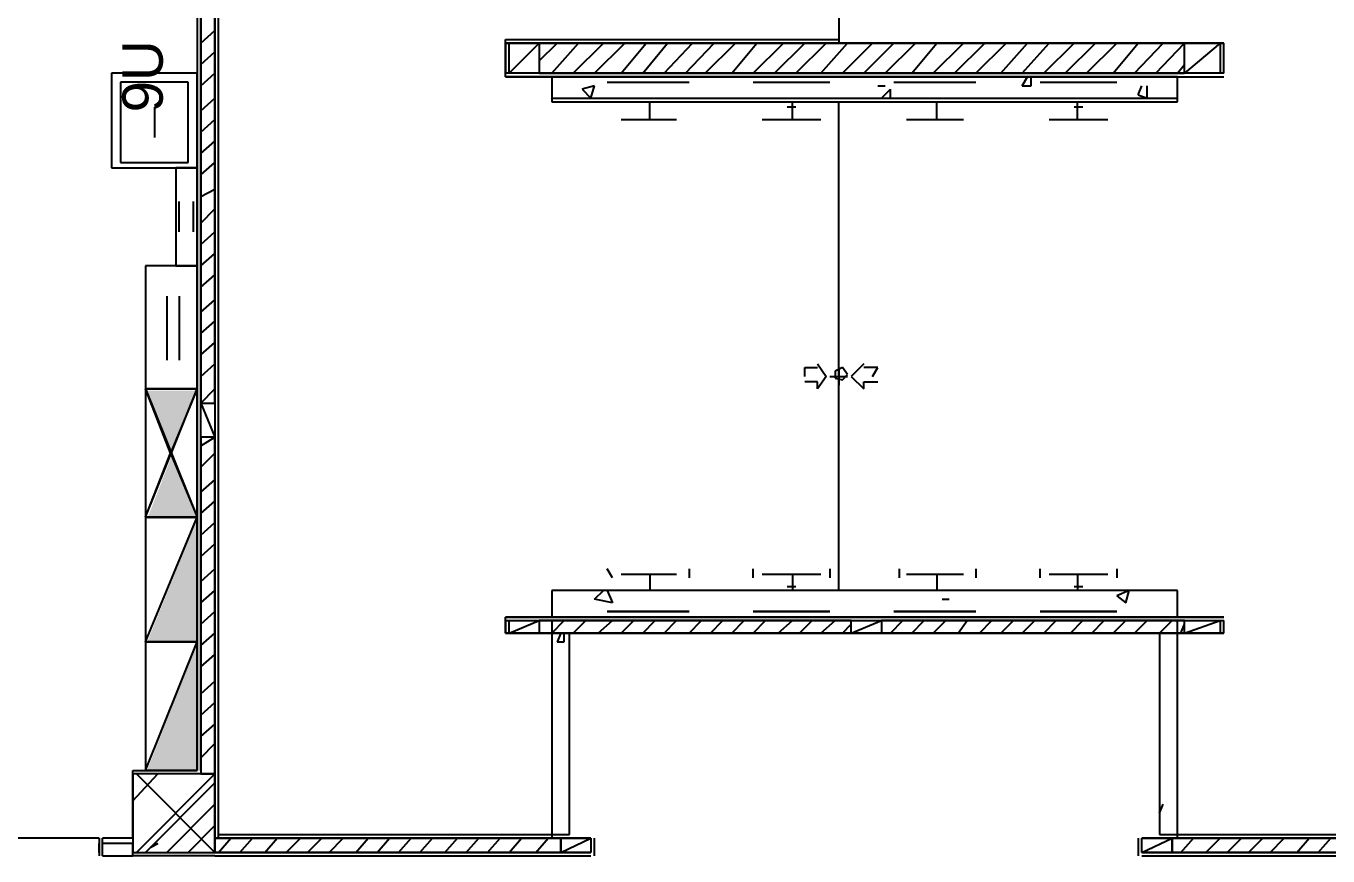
# Model space of a CAD drawing. Header units: millimetres. Extents: x 5 to 415, y 48 to 251.
# Drawn here: x 63.75 to 76.63, y 224.54 to 232.75 of the extents above; entities that cross this region are included whole.
import ezdxf

# ---------------------------------------------------------------- set-up
doc = ezdxf.new("R2010")
doc.units = ezdxf.units.MM
for name, color, linetype in [('H', 7, 'Continuous'), ('P', 7, 'Continuous'), ('T', 7, 'Continuous')]:
    doc.layers.add(name, color=color, linetype=linetype)

msp = doc.modelspace()

# ---------------------------------------------------------------- hatches: boundary and pattern name
at = {"layer": 'H', "linetype": 'Continuous'}
for points in [[(65.193, 228.512), (64.946, 229.147), (65.44, 229.147), (65.193, 228.512)], [(64.946, 227.877), (65.193, 228.512), (65.44, 227.877), (64.946, 227.877)], [(64.946, 226.66), (65.44, 227.877), (65.44, 226.66), (64.946, 226.66)], [(64.946, 225.39), (65.44, 226.66), (65.44, 225.39), (64.946, 225.39)]]:
    msp.add_hatch(color=256, dxfattribs=at).paths.add_polyline_path(points)

# ---------------------------------------------------------------- linework, layer by layer
at = {"layer": 'P'}
for points in [[(65.652, 224.719), (65.652, 237.155)], [(65.652, 224.719), (65.652, 237.155)], [(65.44, 236.643), (65.44, 225.39)], [(65.476, 225.39), (65.476, 236.643)], [(65.617, 236.643), (65.617, 224.719)], [(65.652, 224.719), (65.652, 236.643)], [(71.79, 236.238), (71.79, 232.586)], [(65.476, 232.922), (65.476, 229.023)], [(65.617, 229.023), (65.617, 232.922)], [(65.476, 232.586), (65.617, 232.71)], [(68.492, 232.251), (68.492, 232.622)], [(68.492, 232.622), (71.79, 232.622)], [(75.6, 232.586), (68.492, 232.586)], [(68.492, 232.586), (75.6, 232.586)], [(68.492, 232.586), (68.492, 232.287)], [(68.827, 232.586), (68.527, 232.287)], [(68.527, 232.287), (68.527, 232.586)], [(68.527, 232.586), (68.827, 232.586)], [(68.527, 232.287), (68.527, 232.586)], [(68.827, 232.586), (68.827, 232.287)], [(68.827, 232.41), (69.003, 232.586)], [(68.827, 232.586), (68.827, 232.287)], [(75.212, 232.586), (68.827, 232.586)], [(68.95, 232.287), (69.215, 232.586)], [(69.162, 232.287), (69.462, 232.586)], [(69.374, 232.287), (69.674, 232.586)], [(69.638, 232.287), (69.885, 232.586)], [(69.85, 232.287), (70.097, 232.586)], [(70.062, 232.287), (70.344, 232.586)], [(70.273, 232.287), (70.556, 232.586)], [(70.467, 232.287), (70.767, 232.586)], [(70.732, 232.287), (70.979, 232.586)], [(70.944, 232.287), (71.243, 232.586)], [(71.155, 232.287), (71.455, 232.586)], [(71.367, 232.287), (71.667, 232.586)], [(71.614, 232.287), (71.878, 232.586)], [(71.826, 232.287), (72.125, 232.586)], [(72.037, 232.287), (72.337, 232.586)], [(72.249, 232.287), (72.549, 232.586)], [(72.513, 232.287), (72.76, 232.586)], [(72.725, 232.287), (73.025, 232.586)], [(72.937, 232.287), (73.237, 232.586)], [(73.148, 232.287), (73.448, 232.586)], [(73.395, 232.287), (73.66, 232.586)], [(73.607, 232.287), (73.872, 232.586)], [(73.819, 232.287), (74.119, 232.586)], [(74.03, 232.287), (74.33, 232.586)], [(74.242, 232.287), (74.542, 232.586)], [(74.507, 232.287), (74.754, 232.586)], [(74.718, 232.287), (75.001, 232.586)], [(74.93, 232.287), (75.212, 232.586)], [(75.565, 232.586), (75.212, 232.287)], [(75.212, 232.287), (75.212, 232.586)], [(75.212, 232.586), (75.565, 232.586)], [(75.212, 232.287), (75.212, 232.586)], [(75.565, 232.586), (75.565, 232.287)], [(75.565, 232.586), (75.565, 232.287)], [(75.6, 232.287), (75.6, 232.586)], [(65.476, 232.375), (65.617, 232.498)], [(75.142, 232.287), (75.212, 232.375)], [(64.594, 232.287), (64.594, 231.352)], [(65.44, 232.287), (64.594, 232.287)], [(64.682, 232.198), (64.682, 231.405)], [(65.352, 232.198), (64.682, 232.198)], [(65.352, 231.405), (65.352, 232.198)], [(65.44, 231.352), (65.44, 232.287)], [(65.476, 232.163), (65.617, 232.287)], [(75.6, 232.287), (68.492, 232.287)], [(68.492, 232.251), (75.6, 232.251)], [(68.95, 232.251), (68.492, 232.251)], [(68.827, 232.287), (68.527, 232.287)], [(68.827, 232.287), (75.212, 232.287)], [(69.55, 232.251), (68.95, 232.251)], [(68.95, 232.251), (68.95, 232.04)], [(68.95, 232.251), (68.95, 232.004)], [(70.309, 232.251), (69.497, 232.251)], [(69.497, 232.198), (70.309, 232.198)], [(69.585, 232.251), (70.22, 232.251)], [(70.979, 232.251), (70.273, 232.251)], [(70.467, 232.251), (70.608, 232.251)], [(71.702, 232.251), (70.944, 232.251)], [(70.944, 232.198), (71.702, 232.198)], [(70.979, 232.251), (71.667, 232.251)], [(72.39, 232.251), (71.702, 232.251)], [(73.148, 232.251), (72.337, 232.251)], [(72.337, 232.198), (73.148, 232.198)], [(72.425, 232.251), (73.06, 232.251)], [(73.819, 232.251), (73.096, 232.251)], [(73.607, 232.163), (73.66, 232.251)], [(73.695, 232.163), (73.695, 232.251)], [(74.542, 232.251), (73.783, 232.251)], [(73.783, 232.198), (74.542, 232.198)], [(73.819, 232.251), (74.507, 232.251)], [(75.142, 232.251), (74.542, 232.251)], [(75.142, 232.04), (75.142, 232.251)], [(75.142, 232.004), (75.142, 232.251)], [(75.565, 232.287), (75.212, 232.287)], [(69.374, 232.163), (69.25, 232.128)], [(69.25, 232.128), (69.338, 232.04)], [(69.338, 232.04), (69.374, 232.163)], [(72.178, 232.163), (72.249, 232.163)], [(72.214, 232.04), (72.302, 232.128)], [(72.302, 232.04), (72.302, 232.128)], [(73.607, 232.163), (73.695, 232.163)], [(74.754, 232.075), (74.789, 232.163)], [(74.754, 232.075), (74.842, 232.04)], [(74.842, 232.04), (74.842, 232.163)], [(65.017, 231.951), (65.017, 231.652)], [(65.476, 231.916), (65.617, 232.04)], [(68.95, 232.04), (75.142, 232.04)], [(68.95, 232.004), (75.142, 232.004)], [(69.921, 231.828), (69.921, 232.004)], [(71.367, 231.951), (71.279, 231.951)], [(71.332, 231.828), (71.332, 232.004)], [(71.79, 227.171), (71.79, 232.004)], [(72.76, 231.828), (72.76, 232.004)], [(74.207, 231.951), (74.119, 231.951)], [(74.154, 231.828), (74.154, 232.004)], [(65.476, 231.704), (65.617, 231.828)], [(69.638, 231.828), (70.185, 231.828)], [(71.032, 231.828), (71.614, 231.828)], [(72.461, 231.828), (73.025, 231.828)], [(73.872, 231.828), (74.454, 231.828)], [(65.476, 231.493), (65.617, 231.616)], [(64.594, 231.352), (65.44, 231.352)], [(64.682, 231.405), (65.352, 231.405)], [(65.44, 231.352), (65.229, 231.352)], [(65.229, 231.352), (65.229, 230.382)], [(65.44, 230.382), (65.44, 231.352)], [(65.476, 231.281), (65.617, 231.405)], [(65.476, 231.069), (65.617, 231.14)], [(65.264, 230.717), (65.264, 231.017)], [(65.405, 230.717), (65.405, 231.017)], [(65.476, 230.805), (65.617, 230.946)], [(65.476, 230.593), (65.617, 230.717)], [(65.476, 230.382), (65.617, 230.505)], [(64.929, 230.382), (64.929, 229.164)], [(65.44, 230.382), (64.929, 230.382)], [(65.229, 230.382), (65.44, 230.382)], [(65.44, 229.164), (65.44, 230.382)], [(65.476, 230.17), (65.617, 230.293)], [(65.14, 230.082), (65.14, 229.447)], [(65.264, 230.082), (65.264, 229.447)], [(65.476, 229.923), (65.617, 230.046)], [(65.476, 229.711), (65.617, 229.835)], [(65.476, 229.5), (65.617, 229.623)], [(65.476, 229.288), (65.617, 229.411)], [(71.455, 229.376), (71.579, 229.376)], [(71.455, 229.288), (71.455, 229.376)], [(71.579, 229.411), (71.667, 229.288)], [(71.826, 229.376), (71.755, 229.341)], [(71.826, 229.376), (71.755, 229.341)], [(71.79, 229.376), (71.79, 229.2)], [(71.878, 229.306), (71.826, 229.376)], [(71.878, 229.306), (71.826, 229.376)], [(72.037, 229.411), (71.914, 229.288)], [(72.178, 229.376), (72.037, 229.376)], [(72.125, 229.288), (72.178, 229.376)], [(71.579, 229.235), (71.455, 229.235)], [(71.667, 229.288), (71.579, 229.164)], [(71.579, 229.164), (71.579, 229.235)], [(71.702, 229.288), (71.878, 229.288)], [(71.755, 229.341), (71.755, 229.27)], [(71.755, 229.341), (71.755, 229.27)], [(71.755, 229.27), (71.826, 229.253)], [(71.755, 229.27), (71.826, 229.253)], [(71.826, 229.253), (71.878, 229.306)], [(71.826, 229.253), (71.878, 229.306)], [(71.914, 229.288), (72.037, 229.164)], [(72.037, 229.235), (72.178, 229.235)], [(72.037, 229.164), (72.037, 229.235)], [(64.929, 229.164), (65.44, 229.164)], [(64.929, 229.164), (65.44, 229.164)], [(65.176, 228.529), (64.929, 229.164)], [(65.44, 229.164), (64.929, 229.164)], [(64.929, 229.164), (64.929, 227.894)], [(64.929, 229.164), (65.44, 227.894)], [(64.929, 227.894), (65.44, 229.164)], [(65.44, 229.164), (65.176, 228.529)], [(65.44, 227.894), (65.44, 229.164)], [(65.476, 229.023), (65.617, 229.164)], [(65.476, 229.023), (65.617, 229.023)], [(65.476, 229.023), (65.617, 228.688)], [(65.476, 228.688), (65.476, 229.023)], [(65.476, 229.023), (65.617, 229.023)], [(65.617, 229.023), (65.617, 228.688)], [(65.476, 228.6), (65.617, 228.688)], [(65.617, 228.688), (65.476, 228.688)], [(65.476, 228.688), (65.476, 225.354)], [(65.617, 228.688), (65.476, 228.688)], [(65.617, 225.354), (65.617, 228.688)], [(64.929, 227.894), (65.176, 228.529)], [(65.176, 228.529), (65.44, 227.894)], [(65.476, 228.388), (65.617, 228.529)], [(65.476, 228.141), (65.617, 228.265)], [(65.476, 227.93), (65.617, 228.053)], [(64.929, 226.66), (65.44, 227.894)], [(65.44, 227.894), (64.929, 227.894)], [(64.929, 227.894), (64.929, 226.66)], [(64.929, 226.66), (65.44, 227.894)], [(65.44, 227.894), (64.929, 227.894)], [(64.929, 227.894), (65.44, 227.894)], [(65.44, 227.894), (65.44, 226.66)], [(65.44, 226.66), (65.44, 227.894)], [(65.476, 227.718), (65.617, 227.842)], [(65.476, 227.506), (65.617, 227.63)], [(65.476, 227.259), (65.617, 227.383)], [(69.55, 227.295), (69.497, 227.383)], [(69.638, 227.33), (70.185, 227.33)], [(69.921, 227.33), (69.921, 227.171)], [(70.309, 227.383), (70.309, 227.295)], [(70.944, 227.295), (70.944, 227.383)], [(71.032, 227.33), (71.614, 227.33)], [(71.332, 227.33), (71.332, 227.171)], [(71.702, 227.383), (71.702, 227.295)], [(72.39, 227.295), (72.39, 227.383)], [(72.461, 227.33), (73.025, 227.33)], [(72.76, 227.33), (72.76, 227.171)], [(73.148, 227.383), (73.148, 227.295)], [(73.783, 227.295), (73.783, 227.383)], [(73.872, 227.33), (74.454, 227.33)], [(74.154, 227.33), (74.154, 227.171)], [(74.542, 227.383), (74.542, 227.295)], [(65.476, 227.048), (65.617, 227.171)], [(75.142, 227.171), (68.95, 227.171)], [(68.95, 227.171), (68.95, 226.907)], [(75.142, 227.171), (68.95, 227.171)], [(68.95, 227.171), (68.95, 226.907)], [(69.374, 227.083), (69.462, 227.171)], [(69.497, 227.171), (69.55, 227.048)], [(71.367, 227.207), (71.279, 227.207)], [(74.207, 227.207), (74.119, 227.207)], [(74.665, 227.171), (74.542, 227.118)], [(74.63, 227.048), (74.665, 227.171)], [(75.142, 226.907), (75.142, 227.171)], [(75.142, 226.907), (75.142, 227.171)], [(69.55, 227.048), (69.374, 227.083)], [(72.813, 227.083), (72.884, 227.083)], [(74.542, 227.118), (74.63, 227.048)], [(65.476, 226.836), (65.617, 226.96)], [(75.6, 226.907), (68.492, 226.907)], [(68.492, 226.907), (75.6, 226.907)], [(75.6, 226.907), (68.492, 226.907)], [(68.492, 226.748), (68.492, 226.907)], [(69.497, 226.96), (70.309, 226.96)], [(70.309, 226.96), (69.497, 226.96)], [(70.944, 226.96), (71.702, 226.96)], [(71.702, 226.96), (70.944, 226.96)], [(72.337, 226.96), (73.148, 226.96)], [(73.148, 226.96), (72.337, 226.96)], [(73.783, 226.96), (74.542, 226.96)], [(74.542, 226.96), (73.783, 226.96)], [(68.492, 226.871), (75.6, 226.871)], [(68.492, 226.871), (68.492, 226.748)], [(68.527, 226.748), (68.827, 226.871)], [(68.527, 226.748), (68.527, 226.871)], [(68.527, 226.871), (68.827, 226.871)], [(68.527, 226.748), (68.527, 226.871)], [(68.827, 226.871), (68.827, 226.748)], [(68.827, 226.871), (68.827, 226.748)], [(71.914, 226.871), (68.827, 226.871)], [(68.95, 226.748), (69.074, 226.871)], [(68.95, 226.871), (68.95, 224.719)], [(69.162, 226.748), (69.286, 226.871)], [(69.409, 226.748), (69.55, 226.871)], [(69.638, 226.748), (69.762, 226.871)], [(69.85, 226.748), (69.973, 226.871)], [(70.062, 226.748), (70.185, 226.871)], [(70.309, 226.748), (70.432, 226.871)], [(70.52, 226.748), (70.644, 226.871)], [(70.732, 226.748), (70.855, 226.871)], [(70.944, 226.748), (71.067, 226.871)], [(71.191, 226.748), (71.332, 226.871)], [(71.402, 226.748), (71.526, 226.871)], [(71.614, 226.748), (71.755, 226.871)], [(71.826, 226.748), (71.914, 226.836)], [(71.914, 226.748), (71.914, 226.871)], [(71.914, 226.748), (72.214, 226.871)], [(71.914, 226.748), (71.914, 226.871)], [(71.914, 226.871), (72.214, 226.871)], [(75.212, 226.871), (72.214, 226.871)], [(72.214, 226.871), (72.214, 226.748)], [(72.214, 226.871), (72.214, 226.748)], [(72.302, 226.748), (72.425, 226.871)], [(72.513, 226.748), (72.637, 226.871)], [(72.725, 226.748), (72.849, 226.871)], [(72.972, 226.748), (73.06, 226.871)], [(73.184, 226.748), (73.307, 226.871)], [(73.395, 226.748), (73.519, 226.871)], [(73.607, 226.748), (73.731, 226.871)], [(73.819, 226.748), (73.942, 226.871)], [(74.083, 226.748), (74.207, 226.871)], [(74.295, 226.748), (74.418, 226.871)], [(74.507, 226.748), (74.63, 226.871)], [(74.718, 226.748), (74.842, 226.871)], [(74.965, 226.748), (75.089, 226.871)], [(75.142, 224.719), (75.142, 226.871)], [(75.177, 226.748), (75.212, 226.836)], [(75.212, 226.748), (75.565, 226.871)], [(75.212, 226.748), (75.212, 226.871)], [(75.212, 226.871), (75.565, 226.871)], [(75.212, 226.748), (75.212, 226.871)], [(75.565, 226.871), (75.565, 226.748)], [(75.565, 226.871), (75.565, 226.748)], [(75.6, 226.748), (75.6, 226.871)], [(65.44, 226.66), (64.929, 226.66)], [(64.929, 226.66), (65.44, 226.66)], [(64.929, 225.39), (65.44, 226.66)], [(65.44, 226.66), (64.929, 226.66)], [(64.929, 226.66), (64.929, 225.39)], [(64.929, 225.39), (65.44, 226.66)], [(65.44, 226.66), (65.44, 225.39)], [(65.44, 225.39), (65.44, 226.66)], [(65.476, 226.624), (65.617, 226.748)], [(75.6, 226.748), (68.492, 226.748)], [(68.492, 226.748), (75.6, 226.748)], [(68.95, 226.748), (68.492, 226.748)], [(68.827, 226.748), (68.527, 226.748)], [(68.827, 226.748), (71.914, 226.748)], [(68.95, 226.748), (68.95, 224.755)], [(69.039, 226.748), (69.003, 226.66)], [(69.003, 226.66), (69.074, 226.66)], [(69.074, 226.66), (69.074, 226.748)], [(69.127, 224.755), (69.127, 226.748)], [(72.214, 226.748), (71.914, 226.748)], [(72.214, 226.748), (75.212, 226.748)], [(74.965, 226.748), (74.965, 224.755)], [(75.565, 226.748), (75.212, 226.748)], [(65.476, 226.413), (65.617, 226.536)], [(65.476, 226.148), (65.617, 226.272)], [(65.476, 225.937), (65.617, 226.06)], [(65.476, 225.725), (65.617, 225.848)], [(65.476, 225.513), (65.617, 225.654)], [(64.805, 224.719), (64.805, 225.39)], [(64.805, 225.39), (65.44, 225.39)], [(64.805, 224.719), (64.805, 225.39)], [(64.805, 225.39), (65.44, 225.39)], [(65.44, 225.39), (64.929, 225.39)], [(64.929, 225.39), (65.44, 225.39)], [(64.805, 225.09), (65.052, 225.354)], [(64.805, 225.354), (64.805, 224.578)], [(65.617, 225.354), (64.805, 225.354)], [(65.617, 224.578), (64.841, 225.354)], [(64.841, 224.578), (65.617, 225.354)], [(64.929, 224.578), (65.617, 225.266)], [(65.476, 225.354), (65.617, 225.354)], [(65.617, 224.578), (65.617, 225.354)], [(65.14, 224.578), (65.617, 225.055)], [(74.965, 224.966), (75.001, 225.055)], [(64.47, 224.719), (61.595, 224.719)], [(64.47, 224.719), (64.47, 224.543)], [(64.47, 224.719), (64.47, 224.543)], [(64.805, 224.719), (64.505, 224.719)], [(64.505, 224.543), (64.505, 224.719)], [(65.352, 224.578), (65.617, 224.843)], [(65.617, 224.719), (69.338, 224.719)], [(69.338, 224.719), (65.617, 224.719)], [(65.617, 224.719), (65.617, 224.578)], [(69.039, 224.719), (65.617, 224.719)], [(65.652, 224.755), (69.127, 224.755)], [(65.652, 224.578), (65.775, 224.719)], [(65.864, 224.578), (65.987, 224.719)], [(66.111, 224.578), (66.234, 224.719)], [(66.322, 224.578), (66.463, 224.719)], [(66.534, 224.578), (66.675, 224.719)], [(66.746, 224.578), (66.887, 224.719)], [(67.01, 224.578), (67.134, 224.719)], [(67.222, 224.578), (67.345, 224.719)], [(67.433, 224.578), (67.557, 224.719)], [(67.645, 224.578), (67.769, 224.719)], [(67.892, 224.578), (68.016, 224.719)], [(68.104, 224.578), (68.227, 224.719)], [(68.315, 224.578), (68.439, 224.719)], [(68.527, 224.578), (68.651, 224.719)], [(68.792, 224.578), (68.915, 224.719)], [(69.039, 224.578), (69.039, 224.719)], [(69.039, 224.578), (69.338, 224.719)], [(69.039, 224.578), (69.039, 224.719)], [(69.039, 224.719), (69.338, 224.719)], [(69.338, 224.719), (69.039, 224.719)], [(69.039, 224.719), (69.039, 224.578)], [(69.338, 224.719), (69.338, 224.578)], [(69.338, 224.719), (69.338, 224.578)], [(69.374, 224.543), (69.374, 224.719)], [(74.754, 224.719), (74.754, 224.543)], [(77.964, 224.719), (74.789, 224.719)], [(74.789, 224.719), (77.964, 224.719)], [(74.789, 224.578), (75.089, 224.719)], [(74.789, 224.578), (74.789, 224.719)], [(74.789, 224.719), (75.089, 224.719)], [(74.789, 224.578), (74.789, 224.719)], [(75.089, 224.719), (74.789, 224.719)], [(74.965, 224.755), (77.929, 224.755)], [(77.964, 224.719), (75.089, 224.719)], [(75.089, 224.719), (75.089, 224.578)], [(75.089, 224.719), (75.089, 224.578)], [(75.089, 224.578), (75.089, 224.719)], [(75.177, 224.578), (75.3, 224.719)], [(75.424, 224.578), (75.565, 224.719)], [(75.636, 224.578), (75.777, 224.719)], [(75.847, 224.578), (75.988, 224.719)], [(76.059, 224.578), (76.2, 224.719)], [(76.323, 224.578), (76.447, 224.719)], [(76.535, 224.578), (76.659, 224.719)], [(64.47, 224.578), (64.47, 224.667)], [(64.47, 224.667), (64.47, 224.578)], [(64.47, 224.578), (64.47, 224.667)], [(64.47, 224.578), (64.47, 224.667)], [(64.47, 224.578), (64.47, 224.667)], [(64.805, 224.667), (64.505, 224.667)], [(64.805, 224.543), (64.805, 224.667)], [(65.052, 224.667), (64.982, 224.631)], [(64.982, 224.631), (65.052, 224.667)], [(64.505, 224.543), (64.805, 224.543)], [(64.505, 224.543), (64.805, 224.543)], [(64.805, 224.578), (65.617, 224.578)], [(65.617, 224.543), (64.805, 224.543)], [(69.338, 224.578), (65.617, 224.578)], [(65.617, 224.578), (69.039, 224.578)], [(65.617, 224.543), (69.338, 224.543)], [(69.338, 224.578), (69.039, 224.578)], [(69.039, 224.578), (69.338, 224.578)], [(78.811, 224.578), (74.789, 224.578)], [(75.089, 224.578), (74.789, 224.578)], [(74.789, 224.578), (75.089, 224.578)], [(74.789, 224.543), (78.811, 224.543)], [(75.089, 224.578), (77.964, 224.578)]]:
    msp.add_lwpolyline(points, dxfattribs=at)

# ---------------------------------------------------------------- texts
at = {"layer": 'T', "insert": (64.7, 231.9), "char_height": 0.4, "attachment_point": 1, "rotation": 90}
msp.add_mtext('{\\fArial|b0|i0|c0|p18;9U}', dxfattribs=at)

doc.saveas('drawing.dxf')
